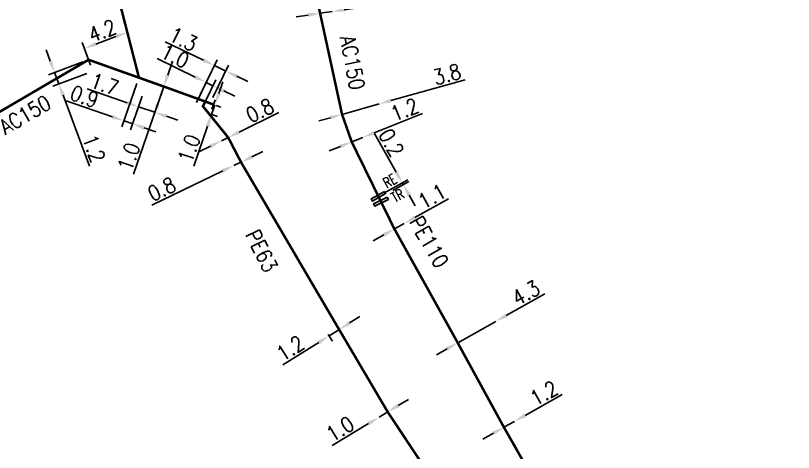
# Model space of a CAD drawing. Header units: millimetres. Extents: x 155997 to 157006, y 121209 to 122008.
# Drawn here: x 156876.4 to 156953.2, y 121545.8 to 121588.9 of the extents above; entities that cross this region are included whole.
import ezdxf
from ezdxf.enums import TextEntityAlignment as Align

# ---------------------------------------------------------------- set-up
doc = ezdxf.new("R2010")
doc.units = ezdxf.units.MM
doc.linetypes.add('L_25_AP', pattern=[2000, 1000, 1000])
doc.linetypes.add('L_25_PE', pattern=[2000, 1000, 1000])
doc.layers.get('0').update_dxf_attribs({"linetype": 'CONTINUOUS'})
doc.layers.add('L_150', color=1, linetype='CONTINUOUS')
doc.layers.add('L_340', color=7, linetype='CONTINUOUS')
doc.styles.get("Standard").update_dxf_attribs({"font": 'romans.shx', "width": 0.85})
doc.dimstyles.get("Standard").update_dxf_attribs({"dimtxt": 1.5, "dimasz": 1.2, "dimexe": 0.625, "dimexo": 0.625, "dimgap": 0.25, "dimtad": 1, "dimdec": 1, "dimzin": 0, "dimdsep": 46, "dimtxsty": 'Standard', "dimcen": -0.5, "dimadec": 0, "dimazin": 0, "dimtfac": 1, "dimtdec": 1, "dimtmove": 0, "dimatfit": 3, "dimfxl": 0, "dimtolj": 1, "dimtzin": 0, "dimarcsym": 0})

# ---------------------------------------------------------------- blocks, each defined once
blk = doc.blocks.new('L_340_20')
at = {"linetype": 'Continuous'}
blk.add_hatch(color=0, dxfattribs=at).paths.add_polyline_path([(0.125, 0.75), (-0.125, 0.75), (-0.125, -0.75), (0.125, -0.75)])
at = {"color": 0, "linetype": 'Continuous'}
blk.add_lwpolyline([(-0.125, 0.75), (0.125, 0.75), (0.125, -0.75), (-0.125, -0.75)], close=True, dxfattribs=at)
at = {"color": 0, "linetype": 'Continuous', "width": 0.75}
for tag, height, flags, p in [('RE', 1, 8, (0, 1.867)), ('DEF_LEG', 1.2, 3, (0, -5)), ('DEF_COUP', 1.2, 3, (0, -7.5)), ('DEF_TYPE', 1.2, 3, (0, -10))]:
    blk.add_attdef(tag, text='', height=height, dxfattribs=dict(at, flags=flags)).set_placement(p, align=Align.MIDDLE)
blk = doc.blocks.new('L_340_07')
at = {"color": 0, "linetype": 'Continuous', "const_width": 0.25, "flags": 128}
blk.add_lwpolyline([(0, 0), (0.35, 0)], dxfattribs=at)
at = {"color": 0, "linetype": 'Continuous', "flags": 128}
blk.add_lwpolyline([(0.35, -0.5), (0.35, 0.5)], dxfattribs=at)
at = {"color": 0, "linetype": 'Continuous', "width": 0.75, "flags": 3}
for tag, p in [('DEF_LEG', (0.723, -3.465)), ('DEF_COUP', (0.723, -5.965)), ('DEF_TYPE', (0.723, -8.465))]:
    blk.add_attdef(tag, text='', height=1.2, dxfattribs=at).set_placement(p, align=Align.MIDDLE)
blk = doc.blocks.new('*D305')
at = {"layer": 'L_150', "color": 0, "linetype": 'Continuous', "lineweight": -2, "transparency": 16777216}
for p, q in [((156914.137, 121550.369), (156915.164, 121550.989)), ((156913.109, 121549.749), (156912.253, 121549.232)), ((156911.226, 121548.612), (156907.639, 121546.447))]:
    blk.add_line(p, q, dxfattribs=at)
at = {"layer": 'L_150', "color": 0, "linetype": 'Continuous', "transparency": 16777216}
for points in [[(156914.033, 121550.54), (156914.24, 121550.197), (156913.109, 121549.749)], [(156911.122, 121548.783), (156911.329, 121548.44), (156912.253, 121549.232)]]:
    blk.add_solid(points, dxfattribs=at)
at = {"layer": 'L_150', "color": 0, "linetype": 'Continuous', "transparency": 16777216, "insert": (156908.402, 121548.075), "char_height": 1.5, "attachment_point": 5, "rotation": 31.11524}
blk.add_mtext('\\A1;1.0', dxfattribs=at)
blk = doc.blocks.new('*D313')
at = {"layer": 'L_150', "color": 0, "linetype": 'Continuous', "lineweight": -2, "transparency": 16777216}
for p, q in [((156926.676, 121549.407), (156930.327, 121551.462)), ((156924.585, 121548.231), (156925.63, 121548.819)), ((156923.539, 121547.642), (156922.493, 121547.054))]:
    blk.add_line(p, q, dxfattribs=at)
at = {"layer": 'L_150', "color": 0, "linetype": 'Continuous', "transparency": 16777216}
for points in [[(156926.578, 121549.582), (156926.774, 121549.233), (156925.63, 121548.819)], [(156923.441, 121547.816), (156923.637, 121547.468), (156924.585, 121548.231)]]:
    blk.add_solid(points, dxfattribs=at)
at = {"layer": 'L_150', "color": 0, "linetype": 'Continuous', "transparency": 16777216, "insert": (156928.534, 121551.6), "char_height": 1.5, "attachment_point": 5, "rotation": 29.36753}
blk.add_mtext('\\A1;1.2', dxfattribs=at)
blk = doc.blocks.new('*D314')
at = {"layer": 'L_150', "color": 0, "linetype": 'Continuous', "lineweight": -2, "transparency": 16777216}
for p, q in [((156924.82, 121559.263), (156928.632, 121561.402)), ((156920.023, 121556.572), (156923.773, 121558.676)), ((156918.976, 121555.984), (156917.93, 121555.397))]:
    blk.add_line(p, q, dxfattribs=at)
at = {"layer": 'L_150', "color": 0, "linetype": 'Continuous', "transparency": 16777216}
for points in [[(156924.722, 121559.437), (156924.917, 121559.088), (156923.773, 121558.676)], [(156918.879, 121556.159), (156919.074, 121555.81), (156920.023, 121556.572)]]:
    blk.add_solid(points, dxfattribs=at)
at = {"layer": 'L_150', "color": 0, "linetype": 'Continuous', "transparency": 16777216, "insert": (156926.76, 121561.498), "char_height": 1.5, "attachment_point": 5, "rotation": 29.29519}
blk.add_mtext('\\A1;4.3', dxfattribs=at)
blk = doc.blocks.new('*D315')
at = {"layer": 'L_150', "color": 0, "linetype": 'Continuous', "lineweight": -2, "transparency": 16777216}
for p, q in [((156915.775, 121568.939), (156919.114, 121570.805)), ((156913.767, 121567.817), (156914.727, 121568.354)), ((156912.719, 121567.232), (156911.672, 121566.647))]:
    blk.add_line(p, q, dxfattribs=at)
at = {"layer": 'L_150', "color": 0, "linetype": 'Continuous', "transparency": 16777216}
for points in [[(156915.677, 121569.114), (156915.872, 121568.765), (156914.727, 121568.354)], [(156912.622, 121567.407), (156912.817, 121567.057), (156913.767, 121567.817)]]:
    blk.add_solid(points, dxfattribs=at)
at = {"layer": 'L_150', "color": 0, "linetype": 'Continuous', "transparency": 16777216, "insert": (156917.48, 121571.038), "char_height": 1.5, "attachment_point": 5, "rotation": 29.19309}
blk.add_mtext('\\A1;1.1', dxfattribs=at)
blk = doc.blocks.new('*D247')
at = {"layer": 'L_150', "color": 0, "linetype": 'Continuous', "lineweight": -2, "transparency": 16777216}
for p, q in [((156911.781, 121577.308), (156916.532, 121579.22)), ((156909.554, 121576.412), (156910.667, 121576.86)), ((156908.441, 121575.964), (156907.328, 121575.516))]:
    blk.add_line(p, q, dxfattribs=at)
at = {"layer": 'L_150', "color": 0, "linetype": 'Continuous', "transparency": 16777216}
for points in [[(156911.706, 121577.493), (156911.855, 121577.122), (156910.667, 121576.86)], [(156908.366, 121576.149), (156908.516, 121575.778), (156909.554, 121576.412)]]:
    blk.add_solid(points, dxfattribs=at)
at = {"layer": 'L_150', "color": 0, "linetype": 'Continuous', "transparency": 16777216, "insert": (156914.772, 121579.59), "char_height": 1.5, "attachment_point": 5, "rotation": 21.92246}
blk.add_mtext('\\A1;1.2', dxfattribs=at)
blk = doc.blocks.new('*D246')
at = {"layer": 'L_340', "color": 0, "linetype": 'Continuous', "lineweight": -2, "transparency": 16777216}
for p, q in [((156913.958, 121573.413), (156911.819, 121577.225)), ((156912.731, 121571.348), (156915.09, 121572.672)), ((156913.614, 121571.614), (156915.188, 121572.497)), ((156914.643, 121572.192), (156914.545, 121572.366)), ((156915.23, 121571.145), (156915.817, 121570.099))]:
    blk.add_line(p, q, dxfattribs=at)
at = {"layer": 'L_340', "color": 0, "linetype": 'Continuous', "transparency": 16777216}
for points in [[(156914.133, 121573.511), (156913.784, 121573.315), (156914.545, 121572.366)], [(156915.405, 121571.243), (156915.056, 121571.047), (156914.643, 121572.192)]]:
    blk.add_solid(points, dxfattribs=at)
at = {"layer": 'L_340', "color": 0, "linetype": 'Continuous', "transparency": 16777216, "insert": (156913.467, 121576.331), "char_height": 1.5, "attachment_point": 5, "rotation": 299.29327}
blk.add_mtext('\\A1;0.2', dxfattribs=at)
blk = doc.blocks.new('*D249')
at = {"layer": 'L_150', "color": 0, "linetype": 'Continuous', "lineweight": -2, "transparency": 16777216}
for p, q in [((156908.805, 121589.464), (156912.949, 121590.083)), ((156905.245, 121588.933), (156904.058, 121588.756)), ((156906.432, 121589.11), (156907.619, 121589.287))]:
    blk.add_line(p, q, dxfattribs=at)
at = {"layer": 'L_150', "color": 0, "linetype": 'Continuous', "transparency": 16777216}
for points in [[(156908.776, 121589.662), (156908.835, 121589.267), (156907.619, 121589.287)], [(156905.215, 121589.131), (156905.274, 121588.735), (156906.432, 121589.11)]]:
    blk.add_solid(points, dxfattribs=at)
at = {"layer": 'L_150', "color": 0, "linetype": 'Continuous', "transparency": 16777216, "insert": (156911.323, 121590.851), "char_height": 1.5, "attachment_point": 5, "rotation": 8.48558}
blk.add_mtext('\\A1;1.2', dxfattribs=at)
blk = doc.blocks.new('*D248')
at = {"layer": 'L_150', "color": 0, "linetype": 'Continuous', "lineweight": -2, "transparency": 16777216}
for p, q in [((156913.414, 121580.482), (156920.762, 121582.551)), ((156908.601, 121579.127), (156912.259, 121580.157)), ((156907.446, 121578.801), (156906.291, 121578.476))]:
    blk.add_line(p, q, dxfattribs=at)
at = {"layer": 'L_150', "color": 0, "linetype": 'Continuous', "transparency": 16777216}
for points in [[(156913.36, 121580.674), (156913.468, 121580.289), (156912.259, 121580.157)], [(156907.392, 121578.994), (156907.501, 121578.609), (156908.601, 121579.127)]]:
    blk.add_solid(points, dxfattribs=at)
at = {"layer": 'L_150', "color": 0, "linetype": 'Continuous', "transparency": 16777216, "insert": (156918.965, 121583.084), "char_height": 1.5, "attachment_point": 5, "rotation": 15.7279}
blk.add_mtext('\\A1;3.8', dxfattribs=at)
blk = doc.blocks.new('*D260')
at = {"layer": 'L_150', "color": 0, "linetype": 'Continuous', "lineweight": -2, "transparency": 16777216}
for p, q in [((156909.348, 121558.533), (156910.364, 121559.172)), ((156908.244, 121558.036), (156908.666, 121557.365)), ((156907.228, 121557.397), (156907.65, 121556.726)), ((156908.333, 121557.894), (156907.317, 121557.255)), ((156906.301, 121556.616), (156902.755, 121554.385))]:
    blk.add_line(p, q, dxfattribs=at)
at = {"layer": 'L_150', "color": 0, "linetype": 'Continuous', "transparency": 16777216}
for points in [[(156909.242, 121558.703), (156909.455, 121558.364), (156908.333, 121557.894)], [(156906.195, 121556.786), (156906.408, 121556.447), (156907.317, 121557.255)]]:
    blk.add_solid(points, dxfattribs=at)
at = {"layer": 'L_150', "color": 0, "linetype": 'Continuous', "transparency": 16777216, "insert": (156903.488, 121556.028), "char_height": 1.5, "attachment_point": 5, "rotation": 32.17446}
blk.add_mtext('\\A1;1.2', dxfattribs=at)
blk = doc.blocks.new('*D262')
at = {"layer": 'L_150', "color": 0, "linetype": 'Continuous', "lineweight": -2, "transparency": 16777216}
for p, q in [((156898.434, 121577.378), (156902.351, 121579.318)), ((156896.686, 121576.512), (156897.358, 121576.845)), ((156895.611, 121575.98), (156894.536, 121575.447))]:
    blk.add_line(p, q, dxfattribs=at)
at = {"layer": 'L_150', "color": 0, "linetype": 'Continuous', "transparency": 16777216}
for points in [[(156898.345, 121577.557), (156898.523, 121577.198), (156897.358, 121576.845)], [(156895.522, 121576.159), (156895.7, 121575.8), (156896.686, 121576.512)]]:
    blk.add_solid(points, dxfattribs=at)
at = {"layer": 'L_150', "color": 0, "linetype": 'Continuous', "transparency": 16777216, "insert": (156900.486, 121579.51), "char_height": 1.5, "attachment_point": 5, "rotation": 26.34821}
blk.add_mtext('\\A1;0.8', dxfattribs=at)
blk = doc.blocks.new('*D261')
at = {"layer": 'L_150', "color": 0, "linetype": 'Continuous', "lineweight": -2, "transparency": 16777216}
for p, q in [((156898.346, 121574.977), (156898.346, 121574.977)), ((156899.699, 121574.936), (156900.779, 121575.458)), ((156897.626, 121574.629), (156897.626, 121574.629)), ((156898.618, 121574.414), (156897.898, 121574.066)), ((156896.817, 121573.544), (156889.812, 121570.16))]:
    blk.add_line(p, q, dxfattribs=at)
at = {"layer": 'L_150', "color": 0, "linetype": 'Continuous', "transparency": 16777216}
for points in [[(156899.612, 121575.116), (156899.786, 121574.756), (156898.618, 121574.414)], [(156896.73, 121573.724), (156896.904, 121573.364), (156897.898, 121574.066)]]:
    blk.add_solid(points, dxfattribs=at)
at = {"layer": 'L_150', "color": 0, "linetype": 'Continuous', "transparency": 16777216, "insert": (156890.805, 121571.75), "char_height": 1.5, "attachment_point": 5, "rotation": 25.78331}
blk.add_mtext('\\A1;0.8', dxfattribs=at)
blk = doc.blocks.new('*D264')
at = {"layer": 'L_340', "color": 0, "linetype": 'Continuous', "lineweight": -2, "transparency": 16777216}
for p, q in [((156894.916, 121584.478), (156891.145, 121586.304)), ((156894.218, 121580.286), (156896.268, 121584.517)), ((156895.848, 121580.784), (156897.393, 121583.972)), ((156897.12, 121583.409), (156895.996, 121583.954)), ((156898.2, 121582.886), (156899.28, 121582.363))]:
    blk.add_line(p, q, dxfattribs=at)
at = {"layer": 'L_340', "color": 0, "linetype": 'Continuous', "transparency": 16777216}
for points in [[(156895.003, 121584.658), (156894.828, 121584.298), (156895.996, 121583.954)], [(156898.288, 121583.066), (156898.113, 121582.706), (156897.12, 121583.409)]]:
    blk.add_solid(points, dxfattribs=at)
at = {"layer": 'L_340', "color": 0, "linetype": 'Continuous', "transparency": 16777216, "insert": (156892.927, 121586.552), "char_height": 1.5, "attachment_point": 5, "rotation": 334.15077}
blk.add_mtext('\\A1;1.3', dxfattribs=at)
blk = doc.blocks.new('*D263')
at = {"layer": 'L_340', "color": 0, "linetype": 'Continuous', "lineweight": -2, "transparency": 16777216}
for p, q in [((156896.433, 121581.195), (156896.824, 121582.329)), ((156896.041, 121580.061), (156895.714, 121579.113)), ((156896.167, 121580.017), (156896.632, 121579.856)), ((156895.739, 121579.104), (156896.305, 121578.909)), ((156895.322, 121577.979), (156893.955, 121574.019))]:
    blk.add_line(p, q, dxfattribs=at)
at = {"layer": 'L_340', "color": 0, "linetype": 'Continuous', "transparency": 16777216}
for points in [[(156896.244, 121581.26), (156896.622, 121581.129), (156896.041, 121580.061)], [(156895.133, 121578.044), (156895.511, 121577.914), (156895.714, 121579.113)]]:
    blk.add_solid(points, dxfattribs=at)
at = {"layer": 'L_340', "color": 0, "linetype": 'Continuous', "transparency": 16777216, "insert": (156893.497, 121575.758), "char_height": 1.5, "attachment_point": 5, "rotation": 70.94694}
blk.add_mtext('\\A1;1.0', dxfattribs=at)
blk = doc.blocks.new('*D265')
at = {"layer": 'L_150', "color": 0, "linetype": 'Continuous', "lineweight": -2, "transparency": 16777216}
for p, q in [((156894.106, 121582.807), (156890.336, 121584.633)), ((156894.218, 121580.286), (156895.459, 121582.846)), ((156895.14, 121580.485), (156896.127, 121582.522)), ((156895.854, 121581.96), (156895.186, 121582.284)), ((156896.934, 121581.437), (156898.014, 121580.914))]:
    blk.add_line(p, q, dxfattribs=at)
at = {"layer": 'L_150', "color": 0, "linetype": 'Continuous', "transparency": 16777216}
for points in [[(156894.193, 121582.987), (156894.019, 121582.627), (156895.186, 121582.284)], [(156897.022, 121581.617), (156896.847, 121581.257), (156895.854, 121581.96)]]:
    blk.add_solid(points, dxfattribs=at)
at = {"layer": 'L_150', "color": 0, "linetype": 'Continuous', "transparency": 16777216, "insert": (156892.117, 121584.882), "char_height": 1.5, "attachment_point": 5, "rotation": 334.15077}
blk.add_mtext('\\A1;1.0', dxfattribs=at)
blk = doc.blocks.new('*D266')
at = {"layer": 'L_150', "color": 0, "linetype": 'Continuous', "lineweight": -2, "transparency": 16777216}
for p, q in [((156887.378, 121580.277), (156883.419, 121581.644)), ((156890.794, 121581.287), (156889.915, 121578.74)), ((156888.873, 121580.93), (156888.309, 121579.294)), ((156890.119, 121579.33), (156888.513, 121579.885)), ((156891.253, 121578.939), (156892.387, 121578.547))]:
    blk.add_line(p, q, dxfattribs=at)
at = {"layer": 'L_150', "color": 0, "linetype": 'Continuous', "transparency": 16777216}
for points in [[(156887.444, 121580.466), (156887.313, 121580.088), (156888.513, 121579.885)], [(156891.318, 121579.128), (156891.188, 121578.75), (156890.119, 121579.33)]]:
    blk.add_solid(points, dxfattribs=at)
at = {"layer": 'L_150', "color": 0, "linetype": 'Continuous', "transparency": 16777216, "insert": (156885.158, 121582.102), "char_height": 1.5, "attachment_point": 5, "rotation": 340.94694}
blk.add_mtext('\\A1;1.7', dxfattribs=at)
blk = doc.blocks.new('*D268')
at = {"layer": 'L_150', "color": 0, "linetype": 'Continuous', "lineweight": -2, "transparency": 16777216}
for p, q in [((156888.342, 121582.16), (156886.87, 121577.897)), ((156885.939, 121578.879), (156881.372, 121580.457)), ((156888.873, 121580.93), (156887.724, 121577.602)), ((156887.928, 121578.193), (156887.074, 121578.488)), ((156889.062, 121577.801), (156890.197, 121577.409))]:
    blk.add_line(p, q, dxfattribs=at)
at = {"layer": 'L_150', "color": 0, "linetype": 'Continuous', "transparency": 16777216}
for points in [[(156886.005, 121579.068), (156885.874, 121578.69), (156887.074, 121578.488)], [(156889.128, 121577.99), (156888.997, 121577.612), (156887.928, 121578.193)]]:
    blk.add_solid(points, dxfattribs=at)
at = {"layer": 'L_150', "color": 0, "linetype": 'Continuous', "transparency": 16777216, "insert": (156883.169, 121580.894), "char_height": 1.5, "attachment_point": 5, "rotation": 340.94694}
blk.add_mtext('\\A1;0.9', dxfattribs=at)
blk = doc.blocks.new('*D267')
at = {"layer": 'L_150', "color": 0, "linetype": 'Continuous', "lineweight": -2, "transparency": 16777216}
for p, q in [((156891.39, 121583.012), (156891.782, 121584.146)), ((156890.998, 121581.877), (156890.672, 121580.932)), ((156890.28, 121579.798), (156888.005, 121573.211))]:
    blk.add_line(p, q, dxfattribs=at)
at = {"layer": 'L_150', "color": 0, "linetype": 'Continuous', "transparency": 16777216}
for points in [[(156891.201, 121583.077), (156891.579, 121582.946), (156890.998, 121581.877)], [(156890.091, 121579.863), (156890.469, 121579.733), (156890.672, 121580.932)]]:
    blk.add_solid(points, dxfattribs=at)
at = {"layer": 'L_150', "color": 0, "linetype": 'Continuous', "transparency": 16777216, "insert": (156887.548, 121574.95), "char_height": 1.5, "attachment_point": 5, "rotation": 70.94694}
blk.add_mtext('\\A1;1.0', dxfattribs=at)
blk = doc.blocks.new('*D269')
at = {"layer": 'L_150', "color": 0, "linetype": 'Continuous', "lineweight": -2, "transparency": 16777216}
for p, q in [((156879.789, 121584.384), (156879.368, 121585.507)), ((156882.987, 121584.301), (156879.625, 121583.04)), ((156883.408, 121583.177), (156880.046, 121581.917)), ((156880.21, 121583.26), (156880.631, 121582.136)), ((156881.053, 121581.013), (156883.678, 121574.009))]:
    blk.add_line(p, q, dxfattribs=at)
at = {"layer": 'L_150', "color": 0, "linetype": 'Continuous', "transparency": 16777216}
for points in [[(156879.976, 121584.454), (156879.602, 121584.313), (156880.21, 121583.26)], [(156881.24, 121581.083), (156880.865, 121580.942), (156880.631, 121582.136)]]:
    blk.add_solid(points, dxfattribs=at)
at = {"layer": 'L_150', "color": 0, "linetype": 'Continuous', "transparency": 16777216, "insert": (156884.09, 121575.76), "char_height": 1.5, "attachment_point": 5, "rotation": 290.55085}
blk.add_mtext('\\A1;1.2', dxfattribs=at)
blk = doc.blocks.new('*D270')
at = {"layer": 'L_150', "color": 0, "linetype": 'Continuous', "lineweight": -2, "transparency": 16777216}
for p, q in [((156886.27, 121586.816), (156884.274, 121586.067)), ((156883.774, 121583.982), (156882.931, 121586.231))]:
    blk.add_line(p, q, dxfattribs=at)
at = {"layer": 'L_150', "color": 0, "linetype": 'Continuous', "transparency": 16777216}
for points in [[(156886.2, 121587.003), (156886.34, 121586.628), (156887.394, 121587.237)], [(156884.204, 121586.255), (156884.344, 121585.88), (156883.15, 121585.646)]]:
    blk.add_solid(points, dxfattribs=at)
at = {"layer": 'L_150', "color": 0, "linetype": 'Continuous', "transparency": 16777216, "insert": (156884.921, 121587.378), "char_height": 1.5, "attachment_point": 5, "rotation": 20.55085}
blk.add_mtext('\\A1;4.2', dxfattribs=at)
blk = doc.blocks.new('L_340_19')
at = {"linetype": 'Continuous'}
blk.add_hatch(color=0, dxfattribs=at).paths.add_polyline_path([(0.125, 0.75), (-0.125, 0.75), (-0.125, -0.75), (0.125, -0.75)])
at = {"color": 0, "linetype": 'Continuous'}
blk.add_lwpolyline([(-0.125, 0.75), (0.125, 0.75), (0.125, -0.75), (-0.125, -0.75)], close=True, dxfattribs=at)
at = {"color": 0, "linetype": 'Continuous', "width": 0.75}
for tag, height, flags, p in [('TR', 1, 8, (0, 1.981)), ('DEF_LEG', 1.2, 3, (0, -5)), ('DEF_COUP', 1.2, 3, (0, -7.5)), ('DEF_TYPE', 1.2, 3, (0, -10))]:
    blk.add_attdef(tag, text='', height=height, dxfattribs=dict(at, flags=flags)).set_placement(p, align=Align.MIDDLE)

msp = doc.modelspace()

# ---------------------------------------------------------------- linework, layer by layer
at = {"layer": 'L_150', "linetype": 'L_25_AP', "ltscale": 0.5, "const_width": 0.25, "flags": 128}
for points in [[(156912.443, 121570.517), (156912.186, 121571.042), (156909.554, 121576.412), (156908.601, 121579.127), (156906.432, 121589.11), (156904.738, 121596.903), (156903.14, 121604.256), (156902.928, 121605.234)], [(156888.546, 121582.75), (156887.394, 121587.237), (156886.242, 121591.724)], [(156895.576, 121580.221), (156895.096, 121580.395), (156890.998, 121581.877), (156888.546, 121582.75), (156883.572, 121584.52), (156869.44, 121576.246), (156868.39, 121575.861), (156861.102, 121573.191), (156857.059, 121571.71), (156827.552, 121560.898), (156799.072, 121551.166), (156793.425, 121549.164)]]:
    msp.add_lwpolyline(points, dxfattribs=at)
at = {"layer": 'L_150', "linetype": 'L_25_PE', "ltscale": 0.5, "const_width": 0.25, "flags": 128}
for points in [[(156953.048, 121496.553), (156949.963, 121500.629), (156945.686, 121505.901), (156945.686, 121505.901), (156943.299, 121508.867), (156940.609, 121512.229), (156938.149, 121515.36), (156936.789, 121517.213), (156933.088, 121522.113), (156931.634, 121525.003), (156931.171, 121525.564), (156917.348, 121543.354), (156913.109, 121549.749), (156907.911, 121558.565), (156898.618, 121574.414), (156897.358, 121576.845), (156894.867, 121579.923), (156895.096, 121580.395)], [(156946.451, 121517.246), (156942.363, 121522.747), (156941.024, 121524.547), (156936.396, 121529.777), (156934.083, 121532.392), (156929.847, 121538.994), (156924.585, 121548.231), (156920.023, 121556.572), (156913.767, 121567.817), (156912.443, 121570.517)]]:
    msp.add_lwpolyline(points, dxfattribs=at)

# ---------------------------------------------------------------- block references
at = {"layer": 'L_340', "rotation": 340.1083302111375}
msp.add_blockref('L_340_07', (156895.576, 121580.221), dxfattribs=at)
at = {"layer": 'L_340'}
ref = msp.add_blockref('L_340_20', (156912.186, 121571.042), dxfattribs=dict(at, rotation=299.2932687459391))
ref.add_attrib('RE', 'RE', dxfattribs={"layer": '0', "color": 0, "linetype": 'Continuous', "height": 1, "rotation": 29.29327, "width": 0.75}).set_placement((156913.321, 121572.574), align=Align.MIDDLE)
at = {"layer": 'L_340', "ltscale": 0.5}
ref = msp.add_blockref('L_340_19', (156912.443, 121570.517), dxfattribs=dict(at, rotation=296.1117832612721))
ref.add_attrib('TR', 'TR', dxfattribs={"layer": '0', "color": 0, "linetype": 'Continuous', "height": 1, "rotation": 29.29327, "width": 0.75}).set_placement((156914.091, 121571.113), align=Align.MIDDLE)

# ---------------------------------------------------------------- texts
at = {"layer": 'L_150', "linetype": 'Continuous', "width": 0.85}
for s, rotation, p in [('AC150', 280.75602, (156908.387, 121586.748)), ('AC150', 30.34888, (156875.352, 121577.085)), ('PE110', 299.92834, (156915.175, 121568.529)), ('PE63', 296.61627, (156899.016, 121567.268))]:
    msp.add_text(s, height=1.5, rotation=rotation, dxfattribs=at).set_placement(p)

# ---------------------------------------------------------------- dimensions: what is measured, and where the dimension line sits
at = {"layer": 'L_150', "linetype": 'Continuous'}
for base, p1, p2, angle, override, picture, middle in [((156907.619, 121589.287), (156906.432, 121589.11), (156907.619, 121589.287), 188.48558, {"dimatfit": 0}, '*D249', (156911.471, 121589.862)), ((156880.631, 121582.136), (156883.572, 121584.52), (156883.993, 121583.397), 110.55085, {"dimatfit": 0}, '*D269', (156883.153, 121575.409)), ((156890.672, 121580.932), (156890.998, 121581.877), (156890.672, 121580.932), 70.94694, {"dimatfit": 0}, '*D267', (156888.493, 121574.623)), ((156912.259, 121580.157), (156908.601, 121579.127), (156912.259, 121580.157), 195.7279, {"dimatfit": 0}, '*D248', (156919.236, 121582.121)), ((156888.513, 121579.885), (156890.998, 121581.877), (156889.078, 121581.521), 340.94694, {"dimatfit": 0}, '*D266', (156884.831, 121581.157)), ((156887.928, 121578.193), (156888.546, 121582.75), (156889.078, 121581.521), 160.94694, {"dimatfit": 0}, '*D268', (156882.842, 121579.949)), ((156896.686, 121576.512), (156897.358, 121576.845), (156896.686, 121576.512), 26.34821, {"dimatfit": 0}, '*D262', (156900.93, 121578.614)), ((156910.667, 121576.86), (156909.554, 121576.412), (156910.667, 121576.86), 201.92246, {"dimatfit": 0}, '*D247', (156915.145, 121578.662)), ((156897.898, 121574.066), (156898.618, 121574.414), (156897.898, 121574.066), 25.78331, {"dimatfit": 0}, '*D261', (156891.24, 121570.85)), ((156914.727, 121568.354), (156913.767, 121567.817), (156914.727, 121568.354), 209.19309, {"dimscale": 1, "dimlfac": 1, "dimlunit": 2, "dimatfit": 0}, '*D315', (156917.968, 121570.165)), ((156923.773, 121558.676), (156920.023, 121556.572), (156923.773, 121558.676), 209.29519, {"dimscale": 1, "dimlfac": 1, "dimlunit": 2, "dimatfit": 0}, '*D314', (156927.249, 121560.626)), ((156907.317, 121557.255), (156907.911, 121558.565), (156906.895, 121557.926), 32.17446, {"dimatfit": 0}, '*D260', (156904.021, 121555.181)), ((156925.63, 121548.819), (156924.585, 121548.231), (156925.63, 121548.819), 209.36753, {"dimscale": 1, "dimlfac": 1, "dimlunit": 2, "dimatfit": 0}, '*D313', (156929.025, 121550.729)), ((156912.253, 121549.232), (156913.109, 121549.749), (156912.253, 121549.232), 31.11524, {"dimatfit": 0}, '*D305', (156908.919, 121547.219))]:
    dim = msp.add_linear_dim(base=base, p1=p1, p2=p2, angle=angle, dimstyle='Standard', override=override, dxfattribs=at)
    dim.commit()
    dim.dimension.update_dxf_attribs({"geometry": picture, "text_midpoint": middle, "dimtype": 160})
for base, p1, p2, angle, text, picture, middle in [((156883.15, 121585.646), (156887.394, 121587.237), (156883.993, 121583.397), 20.55085, '4.2', '*D270', (156885.272, 121586.441)), ((156895.186, 121582.284), (156894.867, 121579.923), (156893.946, 121579.724), 334.15077, '1.0', '*D265', (156891.681, 121583.982))]:
    dim = msp.add_linear_dim(base=base, p1=p1, p2=p2, angle=angle, text=text, dimstyle='Standard', override={"dimatfit": 0}, dxfattribs=at)
    dim.commit()
    dim.dimension.update_dxf_attribs({"geometry": picture, "text_midpoint": middle, "dimtype": 160})
at = {"layer": 'L_340', "linetype": 'Continuous'}
for base, p1, p2, angle, picture, middle in [((156895.996, 121583.954), (156895.576, 121580.221), (156893.946, 121579.724), 334.15077, '*D264', (156892.491, 121585.653)), ((156895.714, 121579.113), (156895.576, 121580.221), (156895.148, 121579.308), 70.94694, '*D263', (156894.442, 121575.432)), ((156914.643, 121572.192), (156912.186, 121571.042), (156913.069, 121571.309), 119.29327, '*D246', (156912.595, 121575.842))]:
    dim = msp.add_linear_dim(base=base, p1=p1, p2=p2, angle=angle, dimstyle='Standard', override={"dimatfit": 0}, dxfattribs=at)
    dim.commit()
    dim.dimension.update_dxf_attribs({"geometry": picture, "text_midpoint": middle, "dimtype": 160})

doc.saveas('drawing.dxf')
